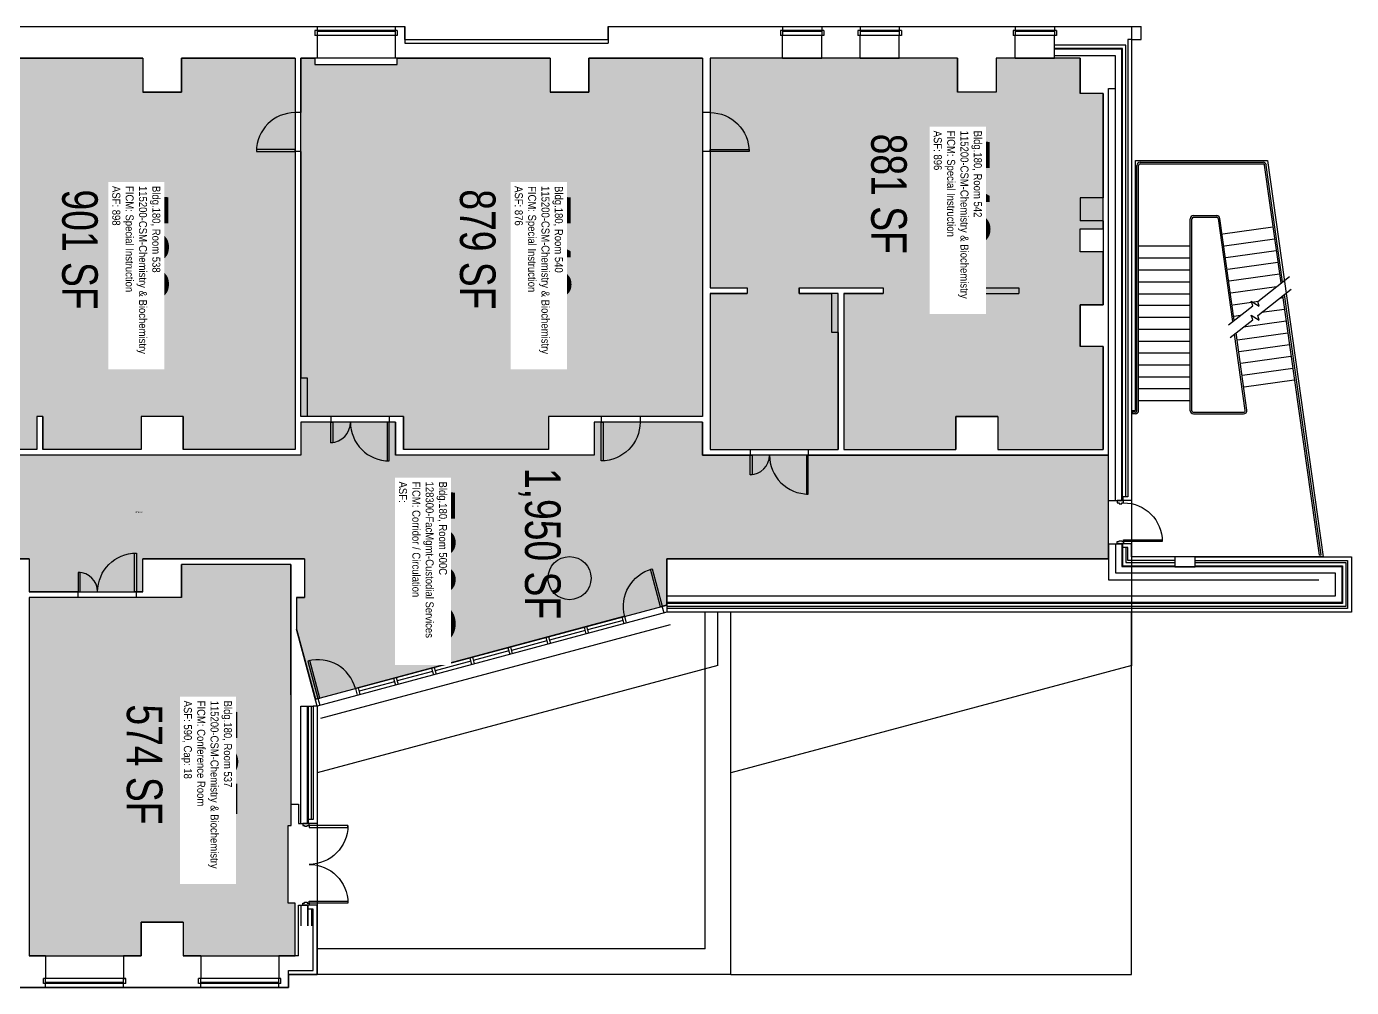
# Model space of a CAD drawing. Header units: inches. Extents: x 69212140 to 69217823, y 27675428 to 27678928.
# Drawn here: x 69216593 to 69217823, y 27677817 to 27678709 of the extents above; entities that cross this region are included whole.
import ezdxf
from ezdxf.enums import TextEntityAlignment as Align

# ---------------------------------------------------------------- set-up
doc = ezdxf.new("R2010")
doc.units = ezdxf.units.IN
doc.header["$LTSCALE"] = 0.25
doc.header["$MEASUREMENT"] = 0
doc.layers.get('0').update_dxf_attribs({"linetype": 'CONTINUOUS'})
for name, color, linetype in [('A-DOOR', 2, 'CONTINUOUS'), ('A-FLOR', 3, 'CONTINUOUS'), ('A-GLAZ', 1, 'CONTINUOUS'), ('A-IDEN-RNUM', 7, 'CONTINUOUS'), ('A-IDEN-SNUM', 4, 'CONTINUOUS'), ('A-IDEN-VNUM', 4, 'CONTINUOUS'), ('A-ROOF', 2, 'CONTINUOUS'), ('A-WALL', 5, 'CONTINUOUS'), ('AREA-ASSIGN', 7, 'CONTINUOUS'), ('AREA-GROSS', 1, 'CONTINUOUS'), ('AREA-OUTSIDE', 3, 'CONTINUOUS'), ('AREA-TEXT', 3, 'CONTINUOUS'), ('Rooms-Category-Color', 7, 'CONTINUOUS'), ('Rooms-College-Color', 7, 'CONTINUOUS'), ('Rooms-Department-Color', 7, 'CONTINUOUS'), ('Rooms-Division-Color', 7, 'CONTINUOUS'), ('Rooms-Information', 7, 'CONTINUOUS')]:
    doc.layers.add(name, color=color, linetype=linetype)
doc.styles.add('CP_AREA', font='arial.ttf', dxfattribs={"height": 15})
doc.styles.add('CP_ROOMSNUMBER', font='arial.ttf', dxfattribs={"height": 1})
doc.styles.add('CP_ROOMVNUMBER', font='arial.ttf', dxfattribs={"width": 0.85, "height": 0.075})

# ---------------------------------------------------------------- blocks, each defined once
blk = doc.blocks.new('Z08D36')
at = {"linetype": 'Continuous', "lineweight": -3}
blk.add_lwpolyline([(-18, 0), (-16.25, 0), (-16.25, 36), (-18, 36)], close=True, dxfattribs=at)
blk.add_arc((-18, 0), 36, 0, 90)
blk = doc.blocks.new('Z08DD72')
at = {"linetype": 'Continuous', "lineweight": -3}
for points in [[(-36, 0), (-34.25, 0), (-34.25, 36), (-36, 36)], [(36, 0), (34.25, 0), (34.25, 36), (36, 36)]]:
    blk.add_lwpolyline(points, close=True, dxfattribs=at)
for centre, start, end in [((-36, 0), 0, 90), ((36, 0), 90, 180)]:
    blk.add_arc(centre, 36, start, end)

msp = doc.modelspace()

# ---------------------------------------------------------------- hatches: boundary and pattern name
at = {"layer": 'Rooms-Category-Color', "true_color": 0xe3f498}
for points in [[(69216793.3, 27678679.6), (69216842.6, 27678679.6), (69216842.6, 27678316.3), (69216738.7, 27678316.3), (69216738.7, 27678347), (69216699.7, 27678347), (69216699.7, 27678316.3), (69216608.2, 27678316.3), (69216608.2, 27678347), (69216602.9, 27678347), (69216602.9, 27678316.3), (69216565.1, 27678316.3), (69216565.1, 27678347), (69216470.8, 27678347), (69216470.8, 27678679.6), (69216701.2, 27678679.6), (69216701.2, 27678648.1), (69216737.2, 27678648.1), (69216737.2, 27678679.6), (69216752.9, 27678679.6), (69216754.9, 27678679.6), (69216791.3, 27678679.6)], [(69216937.3, 27678679.6), (69217079.2, 27678679.6), (69217079.2, 27678648.1), (69217115.2, 27678648.1), (69217115.2, 27678679.6), (69217220.6, 27678679.6), (69217220.6, 27678347), (69217077.7, 27678347), (69217077.7, 27678316.3), (69216943.1, 27678316.3), (69216943.1, 27678347), (69216847.8, 27678347), (69216847.8, 27678679.6), (69216860.9, 27678679.6), (69216860.9, 27678673.6), (69216937.3, 27678673.6), (69216937.3, 27678679.6)], [(69217388.2, 27678461), (69217351.8, 27678461), (69217351.8, 27678316.3), (69217455.7, 27678316.3), (69217455.7, 27678347), (69217494.7, 27678347), (69217494.7, 27678316.3), (69217592.6, 27678316.3), (69217592.6, 27678411.8), (69217571.3, 27678411.8), (69217571.3, 27678450.7), (69217592.6, 27678450.7), (69217592.6, 27678499.8), (69217571.3, 27678499.8), (69217571.3, 27678521.1), (69217592.6, 27678521.1), (69217592.6, 27678646.6), (69217571.3, 27678646.6), (69217571.3, 27678679.6), (69217549.3, 27678679.6), (69217549.3, 27678679.6), (69217547.3, 27678679.6), (69217510.9, 27678679.6), (69217508.9, 27678679.6), (69217493.2, 27678679.6), (69217493.2, 27678648.1), (69217457.2, 27678648.1), (69217457.2, 27678679.6), (69217405.3, 27678679.6), (69217403.3, 27678679.6), (69217366.9, 27678679.6), (69217364.9, 27678679.6), (69217333.3, 27678679.6), (69217331.3, 27678679.6), (69217294.9, 27678679.6), (69217292.9, 27678679.6), (69217227.8, 27678679.6), (69217227.8, 27678466.3), (69217262.2, 27678466.3), (69217262.2, 27678461), (69217227.8, 27678461), (69217227.8, 27678316.3), (69217346.6, 27678316.3), (69217346.6, 27678461), (69217310.2, 27678461), (69217310.2, 27678466.3), (69217388.2, 27678466.3), (69217388.2, 27678461), (69217351.8, 27678461)]]:
    msp.add_hatch(color=61, dxfattribs=at).paths.add_polyline_path(points)
at = {"layer": 'Rooms-Category-Color', "true_color": 0xadadad}
msp.add_hatch(color=253, dxfattribs=at).paths.add_polyline_path([(69217597.6, 27678311), (69217220.6, 27678311), (69217220.6, 27678341.8), (69217120.2, 27678341.8), (69217120.2, 27678311), (69216935.8, 27678311), (69216935.8, 27678341.8), (69216847.8, 27678341.8), (69216847.8, 27678311), (69216558.6, 27678311), (69216558.6, 27678341.8), (69216470.8, 27678341.8), (69216470.8, 27678311), (69216210.6, 27678311), (69216210.6, 27678341.8), (69216091.8, 27678341.8), (69216091.8, 27678311), (69215945.2, 27678311), (69215945.2, 27678341.8), (69215857.2, 27678341.8), (69215857.2, 27678311), (69215565.2, 27678311), (69215565.2, 27678341.8), (69215461.8, 27678341.8), (69215461.8, 27678314.5), (69215455.3, 27678314.5), (69215455.3, 27678316.1), (69215406, 27678316.1), (69215406, 27678311.1), (69215315.2, 27678311), (69215315.2, 27678215), (69215351.2, 27678215), (69215351.2, 27678197), (69215400.8, 27678197), (69215400.8, 27678215), (69215406, 27678215), (69215406, 27678209.9), (69215455.3, 27678209.9), (69215455.3, 27678211.5), (69215462.4, 27678211.5), (69215462.4, 27678215), (69215605.2, 27678215), (69215605.2, 27678184.3), (69215803.8, 27678184.3), (69215803.8, 27678215), (69216361.2, 27678215), (69216361.2, 27678184.3), (69216464.6, 27678184.3), (69216464.6, 27678215), (69216595.8, 27678215), (69216595.8, 27678184.3), (69216701.2, 27678184.3), (69216701.2, 27678215), (69216851.3, 27678215), (69216851.3, 27678179), (69216843.9, 27678179), (69216843.9, 27678149.7), (69216861.3, 27678084.6), (69217187.4, 27678172), (69217187.4, 27678215), (69217597.6, 27678215)])
at = {"layer": 'Rooms-Category-Color', "true_color": 0xfa9ba3}
msp.add_hatch(color=241, dxfattribs=at).paths.add_polyline_path([(69216609.2, 27677846.4), (69216610.9, 27677846.4), (69216699.7, 27677846.4), (69216699.7, 27677877.9), (69216738.7, 27677877.9), (69216738.7, 27677846.4), (69216827.3, 27677846.4), (69216829.2, 27677846.4), (69216842.6, 27677846.4), (69216842.6, 27677895.4), (69216836.1, 27677895.4), (69216836.1, 27677967.4), (69216838.7, 27677967.4), (69216838.6, 27678209.8), (69216737.2, 27678209.8), (69216737.2, 27678179), (69216595.8, 27678179), (69216595.8, 27677846.4), (69216609.2, 27677846.4)])
at = {"layer": 'Rooms-College-Color', "true_color": 0xffe090}
for points in [[(69216793.3, 27678679.6), (69216842.6, 27678679.6), (69216842.6, 27678316.3), (69216738.7, 27678316.3), (69216738.7, 27678347), (69216699.7, 27678347), (69216699.7, 27678316.3), (69216608.2, 27678316.3), (69216608.2, 27678347), (69216602.9, 27678347), (69216602.9, 27678316.3), (69216565.1, 27678316.3), (69216565.1, 27678347), (69216470.8, 27678347), (69216470.8, 27678679.6), (69216701.2, 27678679.6), (69216701.2, 27678648.1), (69216737.2, 27678648.1), (69216737.2, 27678679.6), (69216752.9, 27678679.6), (69216754.9, 27678679.6), (69216791.3, 27678679.6)], [(69216937.3, 27678679.6), (69217079.2, 27678679.6), (69217079.2, 27678648.1), (69217115.2, 27678648.1), (69217115.2, 27678679.6), (69217220.6, 27678679.6), (69217220.6, 27678347), (69217077.7, 27678347), (69217077.7, 27678316.3), (69216943.1, 27678316.3), (69216943.1, 27678347), (69216847.8, 27678347), (69216847.8, 27678679.6), (69216860.9, 27678679.6), (69216860.9, 27678673.6), (69216937.3, 27678673.6), (69216937.3, 27678679.6)], [(69217388.2, 27678461), (69217351.8, 27678461), (69217351.8, 27678316.3), (69217455.7, 27678316.3), (69217455.7, 27678347), (69217494.7, 27678347), (69217494.7, 27678316.3), (69217592.6, 27678316.3), (69217592.6, 27678411.8), (69217571.3, 27678411.8), (69217571.3, 27678450.7), (69217592.6, 27678450.7), (69217592.6, 27678499.8), (69217571.3, 27678499.8), (69217571.3, 27678521.1), (69217592.6, 27678521.1), (69217592.6, 27678646.6), (69217571.3, 27678646.6), (69217571.3, 27678679.6), (69217549.3, 27678679.6), (69217549.3, 27678679.6), (69217547.3, 27678679.6), (69217510.9, 27678679.6), (69217508.9, 27678679.6), (69217493.2, 27678679.6), (69217493.2, 27678648.1), (69217457.2, 27678648.1), (69217457.2, 27678679.6), (69217405.3, 27678679.6), (69217403.3, 27678679.6), (69217366.9, 27678679.6), (69217364.9, 27678679.6), (69217333.3, 27678679.6), (69217331.3, 27678679.6), (69217294.9, 27678679.6), (69217292.9, 27678679.6), (69217227.8, 27678679.6), (69217227.8, 27678466.3), (69217262.2, 27678466.3), (69217262.2, 27678461), (69217227.8, 27678461), (69217227.8, 27678316.3), (69217346.6, 27678316.3), (69217346.6, 27678461), (69217310.2, 27678461), (69217310.2, 27678466.3), (69217388.2, 27678466.3), (69217388.2, 27678461), (69217351.8, 27678461)], [(69216609.2, 27677846.4), (69216610.9, 27677846.4), (69216699.7, 27677846.4), (69216699.7, 27677877.9), (69216738.7, 27677877.9), (69216738.7, 27677846.4), (69216827.3, 27677846.4), (69216829.2, 27677846.4), (69216842.6, 27677846.4), (69216842.6, 27677895.4), (69216836.1, 27677895.4), (69216836.1, 27677967.4), (69216838.7, 27677967.4), (69216838.6, 27678209.8), (69216737.2, 27678209.8), (69216737.2, 27678179), (69216595.8, 27678179), (69216595.8, 27677846.4), (69216609.2, 27677846.4)]]:
    msp.add_hatch(color=41, dxfattribs=at).paths.add_polyline_path(points)
at = {"layer": 'Rooms-College-Color', "true_color": 0xadadad}
msp.add_hatch(color=253, dxfattribs=at).paths.add_polyline_path([(69217597.6, 27678311), (69217220.6, 27678311), (69217220.6, 27678341.8), (69217120.2, 27678341.8), (69217120.2, 27678311), (69216935.8, 27678311), (69216935.8, 27678341.8), (69216847.8, 27678341.8), (69216847.8, 27678311), (69216558.6, 27678311), (69216558.6, 27678341.8), (69216470.8, 27678341.8), (69216470.8, 27678311), (69216210.6, 27678311), (69216210.6, 27678341.8), (69216091.8, 27678341.8), (69216091.8, 27678311), (69215945.2, 27678311), (69215945.2, 27678341.8), (69215857.2, 27678341.8), (69215857.2, 27678311), (69215565.2, 27678311), (69215565.2, 27678341.8), (69215461.8, 27678341.8), (69215461.8, 27678314.5), (69215455.3, 27678314.5), (69215455.3, 27678316.1), (69215406, 27678316.1), (69215406, 27678311.1), (69215315.2, 27678311), (69215315.2, 27678215), (69215351.2, 27678215), (69215351.2, 27678197), (69215400.8, 27678197), (69215400.8, 27678215), (69215406, 27678215), (69215406, 27678209.9), (69215455.3, 27678209.9), (69215455.3, 27678211.5), (69215462.4, 27678211.5), (69215462.4, 27678215), (69215605.2, 27678215), (69215605.2, 27678184.3), (69215803.8, 27678184.3), (69215803.8, 27678215), (69216361.2, 27678215), (69216361.2, 27678184.3), (69216464.6, 27678184.3), (69216464.6, 27678215), (69216595.8, 27678215), (69216595.8, 27678184.3), (69216701.2, 27678184.3), (69216701.2, 27678215), (69216851.3, 27678215), (69216851.3, 27678179), (69216843.9, 27678179), (69216843.9, 27678149.7), (69216861.3, 27678084.6), (69217187.4, 27678172), (69217187.4, 27678215), (69217597.6, 27678215)])
at = {"layer": 'Rooms-Department-Color', "true_color": 0xffe090}
for points in [[(69216793.3, 27678679.6), (69216842.6, 27678679.6), (69216842.6, 27678316.3), (69216738.7, 27678316.3), (69216738.7, 27678347), (69216699.7, 27678347), (69216699.7, 27678316.3), (69216608.2, 27678316.3), (69216608.2, 27678347), (69216602.9, 27678347), (69216602.9, 27678316.3), (69216565.1, 27678316.3), (69216565.1, 27678347), (69216470.8, 27678347), (69216470.8, 27678679.6), (69216701.2, 27678679.6), (69216701.2, 27678648.1), (69216737.2, 27678648.1), (69216737.2, 27678679.6), (69216752.9, 27678679.6), (69216754.9, 27678679.6), (69216791.3, 27678679.6)], [(69216937.3, 27678679.6), (69217079.2, 27678679.6), (69217079.2, 27678648.1), (69217115.2, 27678648.1), (69217115.2, 27678679.6), (69217220.6, 27678679.6), (69217220.6, 27678347), (69217077.7, 27678347), (69217077.7, 27678316.3), (69216943.1, 27678316.3), (69216943.1, 27678347), (69216847.8, 27678347), (69216847.8, 27678679.6), (69216860.9, 27678679.6), (69216860.9, 27678673.6), (69216937.3, 27678673.6), (69216937.3, 27678679.6)], [(69217388.2, 27678461), (69217351.8, 27678461), (69217351.8, 27678316.3), (69217455.7, 27678316.3), (69217455.7, 27678347), (69217494.7, 27678347), (69217494.7, 27678316.3), (69217592.6, 27678316.3), (69217592.6, 27678411.8), (69217571.3, 27678411.8), (69217571.3, 27678450.7), (69217592.6, 27678450.7), (69217592.6, 27678499.8), (69217571.3, 27678499.8), (69217571.3, 27678521.1), (69217592.6, 27678521.1), (69217592.6, 27678646.6), (69217571.3, 27678646.6), (69217571.3, 27678679.6), (69217549.3, 27678679.6), (69217549.3, 27678679.6), (69217547.3, 27678679.6), (69217510.9, 27678679.6), (69217508.9, 27678679.6), (69217493.2, 27678679.6), (69217493.2, 27678648.1), (69217457.2, 27678648.1), (69217457.2, 27678679.6), (69217405.3, 27678679.6), (69217403.3, 27678679.6), (69217366.9, 27678679.6), (69217364.9, 27678679.6), (69217333.3, 27678679.6), (69217331.3, 27678679.6), (69217294.9, 27678679.6), (69217292.9, 27678679.6), (69217227.8, 27678679.6), (69217227.8, 27678466.3), (69217262.2, 27678466.3), (69217262.2, 27678461), (69217227.8, 27678461), (69217227.8, 27678316.3), (69217346.6, 27678316.3), (69217346.6, 27678461), (69217310.2, 27678461), (69217310.2, 27678466.3), (69217388.2, 27678466.3), (69217388.2, 27678461), (69217351.8, 27678461)], [(69216609.2, 27677846.4), (69216610.9, 27677846.4), (69216699.7, 27677846.4), (69216699.7, 27677877.9), (69216738.7, 27677877.9), (69216738.7, 27677846.4), (69216827.3, 27677846.4), (69216829.2, 27677846.4), (69216842.6, 27677846.4), (69216842.6, 27677895.4), (69216836.1, 27677895.4), (69216836.1, 27677967.4), (69216838.7, 27677967.4), (69216838.6, 27678209.8), (69216737.2, 27678209.8), (69216737.2, 27678179), (69216595.8, 27678179), (69216595.8, 27677846.4), (69216609.2, 27677846.4)]]:
    msp.add_hatch(color=41, dxfattribs=at).paths.add_polyline_path(points)
at = {"layer": 'Rooms-Department-Color', "true_color": 0xacacac}
msp.add_hatch(color=253, dxfattribs=at).paths.add_polyline_path([(69217597.6, 27678311), (69217220.6, 27678311), (69217220.6, 27678341.8), (69217120.2, 27678341.8), (69217120.2, 27678311), (69216935.8, 27678311), (69216935.8, 27678341.8), (69216847.8, 27678341.8), (69216847.8, 27678311), (69216558.6, 27678311), (69216558.6, 27678341.8), (69216470.8, 27678341.8), (69216470.8, 27678311), (69216210.6, 27678311), (69216210.6, 27678341.8), (69216091.8, 27678341.8), (69216091.8, 27678311), (69215945.2, 27678311), (69215945.2, 27678341.8), (69215857.2, 27678341.8), (69215857.2, 27678311), (69215565.2, 27678311), (69215565.2, 27678341.8), (69215461.8, 27678341.8), (69215461.8, 27678314.5), (69215455.3, 27678314.5), (69215455.3, 27678316.1), (69215406, 27678316.1), (69215406, 27678311.1), (69215315.2, 27678311), (69215315.2, 27678215), (69215351.2, 27678215), (69215351.2, 27678197), (69215400.8, 27678197), (69215400.8, 27678215), (69215406, 27678215), (69215406, 27678209.9), (69215455.3, 27678209.9), (69215455.3, 27678211.5), (69215462.4, 27678211.5), (69215462.4, 27678215), (69215605.2, 27678215), (69215605.2, 27678184.3), (69215803.8, 27678184.3), (69215803.8, 27678215), (69216361.2, 27678215), (69216361.2, 27678184.3), (69216464.6, 27678184.3), (69216464.6, 27678215), (69216595.8, 27678215), (69216595.8, 27678184.3), (69216701.2, 27678184.3), (69216701.2, 27678215), (69216851.3, 27678215), (69216851.3, 27678179), (69216843.9, 27678179), (69216843.9, 27678149.7), (69216861.3, 27678084.6), (69217187.4, 27678172), (69217187.4, 27678215), (69217597.6, 27678215)])
at = {"layer": 'Rooms-Division-Color', "true_color": 0xffe090}
for points in [[(69216793.3, 27678679.6), (69216842.6, 27678679.6), (69216842.6, 27678316.3), (69216738.7, 27678316.3), (69216738.7, 27678347), (69216699.7, 27678347), (69216699.7, 27678316.3), (69216608.2, 27678316.3), (69216608.2, 27678347), (69216602.9, 27678347), (69216602.9, 27678316.3), (69216565.1, 27678316.3), (69216565.1, 27678347), (69216470.8, 27678347), (69216470.8, 27678679.6), (69216701.2, 27678679.6), (69216701.2, 27678648.1), (69216737.2, 27678648.1), (69216737.2, 27678679.6), (69216752.9, 27678679.6), (69216754.9, 27678679.6), (69216791.3, 27678679.6)], [(69216937.3, 27678679.6), (69217079.2, 27678679.6), (69217079.2, 27678648.1), (69217115.2, 27678648.1), (69217115.2, 27678679.6), (69217220.6, 27678679.6), (69217220.6, 27678347), (69217077.7, 27678347), (69217077.7, 27678316.3), (69216943.1, 27678316.3), (69216943.1, 27678347), (69216847.8, 27678347), (69216847.8, 27678679.6), (69216860.9, 27678679.6), (69216860.9, 27678673.6), (69216937.3, 27678673.6), (69216937.3, 27678679.6)], [(69217388.2, 27678461), (69217351.8, 27678461), (69217351.8, 27678316.3), (69217455.7, 27678316.3), (69217455.7, 27678347), (69217494.7, 27678347), (69217494.7, 27678316.3), (69217592.6, 27678316.3), (69217592.6, 27678411.8), (69217571.3, 27678411.8), (69217571.3, 27678450.7), (69217592.6, 27678450.7), (69217592.6, 27678499.8), (69217571.3, 27678499.8), (69217571.3, 27678521.1), (69217592.6, 27678521.1), (69217592.6, 27678646.6), (69217571.3, 27678646.6), (69217571.3, 27678679.6), (69217549.3, 27678679.6), (69217549.3, 27678679.6), (69217547.3, 27678679.6), (69217510.9, 27678679.6), (69217508.9, 27678679.6), (69217493.2, 27678679.6), (69217493.2, 27678648.1), (69217457.2, 27678648.1), (69217457.2, 27678679.6), (69217405.3, 27678679.6), (69217403.3, 27678679.6), (69217366.9, 27678679.6), (69217364.9, 27678679.6), (69217333.3, 27678679.6), (69217331.3, 27678679.6), (69217294.9, 27678679.6), (69217292.9, 27678679.6), (69217227.8, 27678679.6), (69217227.8, 27678466.3), (69217262.2, 27678466.3), (69217262.2, 27678461), (69217227.8, 27678461), (69217227.8, 27678316.3), (69217346.6, 27678316.3), (69217346.6, 27678461), (69217310.2, 27678461), (69217310.2, 27678466.3), (69217388.2, 27678466.3), (69217388.2, 27678461), (69217351.8, 27678461)], [(69216609.2, 27677846.4), (69216610.9, 27677846.4), (69216699.7, 27677846.4), (69216699.7, 27677877.9), (69216738.7, 27677877.9), (69216738.7, 27677846.4), (69216827.3, 27677846.4), (69216829.2, 27677846.4), (69216842.6, 27677846.4), (69216842.6, 27677895.4), (69216836.1, 27677895.4), (69216836.1, 27677967.4), (69216838.7, 27677967.4), (69216838.6, 27678209.8), (69216737.2, 27678209.8), (69216737.2, 27678179), (69216595.8, 27678179), (69216595.8, 27677846.4), (69216609.2, 27677846.4)]]:
    msp.add_hatch(color=41, dxfattribs=at).paths.add_polyline_path(points)
at = {"layer": 'Rooms-Division-Color', "true_color": 0xadadad}
msp.add_hatch(color=253, dxfattribs=at).paths.add_polyline_path([(69217597.6, 27678311), (69217220.6, 27678311), (69217220.6, 27678341.8), (69217120.2, 27678341.8), (69217120.2, 27678311), (69216935.8, 27678311), (69216935.8, 27678341.8), (69216847.8, 27678341.8), (69216847.8, 27678311), (69216558.6, 27678311), (69216558.6, 27678341.8), (69216470.8, 27678341.8), (69216470.8, 27678311), (69216210.6, 27678311), (69216210.6, 27678341.8), (69216091.8, 27678341.8), (69216091.8, 27678311), (69215945.2, 27678311), (69215945.2, 27678341.8), (69215857.2, 27678341.8), (69215857.2, 27678311), (69215565.2, 27678311), (69215565.2, 27678341.8), (69215461.8, 27678341.8), (69215461.8, 27678314.5), (69215455.3, 27678314.5), (69215455.3, 27678316.1), (69215406, 27678316.1), (69215406, 27678311.1), (69215315.2, 27678311), (69215315.2, 27678215), (69215351.2, 27678215), (69215351.2, 27678197), (69215400.8, 27678197), (69215400.8, 27678215), (69215406, 27678215), (69215406, 27678209.9), (69215455.3, 27678209.9), (69215455.3, 27678211.5), (69215462.4, 27678211.5), (69215462.4, 27678215), (69215605.2, 27678215), (69215605.2, 27678184.3), (69215803.8, 27678184.3), (69215803.8, 27678215), (69216361.2, 27678215), (69216361.2, 27678184.3), (69216464.6, 27678184.3), (69216464.6, 27678215), (69216595.8, 27678215), (69216595.8, 27678184.3), (69216701.2, 27678184.3), (69216701.2, 27678215), (69216851.3, 27678215), (69216851.3, 27678179), (69216843.9, 27678179), (69216843.9, 27678149.7), (69216861.3, 27678084.6), (69217187.4, 27678172), (69217187.4, 27678215), (69217597.6, 27678215)])

# ---------------------------------------------------------------- linework, layer by layer
at = {"layer": 'A-DOOR'}
for points in [[(69216875.8, 27678341.8), (69216877.6, 27678341.8), (69216877.6, 27678322.5), (69216875.8, 27678322.5)], [(69217264.8, 27678311), (69217266.6, 27678311), (69217266.6, 27678293), (69217264.8, 27678293)], [(69217605.5, 27678268.9), (69217605.5, 27678266.9), (69217607.2, 27678266.9), (69217607.2, 27678266.1), (69217609.7, 27678266.1), (69217609.7, 27678266.9), (69217611.4, 27678266.9), (69217611.4, 27678268.9)], [(69217605.5, 27678228.9), (69217605.5, 27678230.9), (69217607.2, 27678230.9), (69217607.2, 27678231.6), (69217609.7, 27678231.6), (69217609.7, 27678230.9), (69217611.4, 27678230.9), (69217611.4, 27678228.9)], [(69216641.2, 27678184.3), (69216642.9, 27678184.3), (69216642.9, 27678202.3), (69216641.2, 27678202.3)], [(69216849.6, 27677969.4), (69216849.6, 27677967.4), (69216851.3, 27677967.4), (69216851.3, 27677966.7), (69216853.7, 27677966.7), (69216853.7, 27677967.4), (69216855.5, 27677967.4), (69216855.5, 27677969.4)], [(69216849.6, 27677893.4), (69216849.6, 27677895.4), (69216851.3, 27677895.4), (69216851.3, 27677896.2), (69216853.7, 27677896.2), (69216853.7, 27677895.4), (69216855.5, 27677895.4), (69216855.5, 27677893.4)]]:
    msp.add_lwpolyline(points, close=True, dxfattribs=at)
for centre, radius, start, end in [((69216874.7, 27678341.6), 19.1, 273.3104, 0.5335), ((69217264.8, 27678311), 18, 270, 0), ((69216641.2, 27678184.3), 18, 0, 90)]:
    msp.add_arc(centre, radius, start, end, dxfattribs=at)
at = {"layer": 'A-FLOR'}
for p, q in [((69217623.9, 27678352.4), (69217623.9, 27678579.9)), ((69217623.9, 27678352.4), (69217623.9, 27678579.9)), ((69217625.4, 27678352.4), (69217625.4, 27678579.9)), ((69217625.4, 27678352.4), (69217625.4, 27678579.9)), ((69217626.9, 27678582.9), (69217741, 27678582.9)), ((69217626.9, 27678581.4), (69217741, 27678581.4)), ((69217757.8, 27678470.9), (69217742.4, 27678580.1)), ((69217759.1, 27678472), (69217743.9, 27678580.3)), ((69217673.4, 27678352.4), (69217673.4, 27678530.4)), ((69217674.9, 27678352.4), (69217674.9, 27678530.4)), ((69217676.4, 27678533.4), (69217697.9, 27678533.4, 0)), ((69217676.4, 27678531.9), (69217697.9, 27678531.9, 0)), ((69217712.8, 27678435.1), (69217699.4, 27678530.6)), ((69217714.2, 27678436.2), (69217700.9, 27678530.8)), ((69217750, 27678522.6), (69217703.5, 27678516.1)), ((69217672.9, 27678504.9), (69217625.9, 27678504.9)), ((69217751.5, 27678511.7), (69217705, 27678505.2)), ((69217672.9, 27678493.9), (69217625.9, 27678493.9)), ((69217753.1, 27678500.8), (69217706.5, 27678494.3)), ((69217672.9, 27678482.9), (69217625.9, 27678482.9)), ((69217754.6, 27678489.9), (69217708.1, 27678483.4)), ((69217625.9, 27678471.9), (69217672.9, 27678471.9)), ((69217756.1, 27678479), (69217709.6, 27678472.5)), ((69217625.9, 27678460.9), (69217672.9, 27678460.9)), ((69217711.1, 27678461.6), (69217753.5, 27678467.6)), ((69217756.4, 27678456.9), (69217759.2, 27678457.3)), ((69217793.3, 27678218.4), (69217759.4, 27678459.3)), ((69217794.7, 27678218.6), (69217760.8, 27678460.3)), ((69217672.9, 27678449.9), (69217625.9, 27678449.9)), ((69217712.7, 27678450.7), (69217736.6, 27678454.1)), ((69217760.7, 27678446.4), (69217739.5, 27678443.4)), ((69217672.9, 27678438.9), (69217625.9, 27678438.9)), ((69217719.7, 27678440.6), (69217714.2, 27678439.8)), ((69217762.3, 27678435.5), (69217722.6, 27678429.9)), ((69217625.9, 27678428), (69217672.9, 27678428)), ((69217724.4, 27678352.6), (69217714.5, 27678423.4)), ((69217725.9, 27678352.8), (69217715.8, 27678424.5)), ((69217717.2, 27678418.1), (69217763.8, 27678424.7)), ((69217625.9, 27678417), (69217672.9, 27678417)), ((69217718.8, 27678407.3), (69217765.3, 27678413.8)), ((69217625.9, 27678406), (69217672.9, 27678406)), ((69217625.9, 27678394.9), (69217672.9, 27678394.9)), ((69217720.3, 27678396.4), (69217766.8, 27678402.9)), ((69217625.9, 27678383.9), (69217672.9, 27678383.9)), ((69217721.8, 27678385.4), (69217768.4, 27678391.9)), ((69217625.9, 27678372.9), (69217672.9, 27678372.9)), ((69217723.4, 27678374.5), (69217769.9, 27678381)), ((69217625.9, 27678361.9), (69217672.9, 27678361.9)), ((69217622.4, 27678350.9), (69217619.4, 27678350.9)), ((69217619.4, 27678350.9), (69217619.4, 27678349.4)), ((69217622.4, 27678349.4), (69217619.4, 27678349.4)), ((69217676.4, 27678350.9), (69217722.9, 27678350.9)), ((69217676.4, 27678349.4), (69217722.9, 27678349.4)), ((69217793.3, 27678218.4), (69217794.7, 27678218.6)), ((69217235, 27678115.9), (69217235, 27678165.3)), ((69217235, 27678115.9), (69216863, 27678016.2))]:
    msp.add_line(p, q, dxfattribs=at)
for points in [[(69217708.9, 27678432), (69217731.3, 27678449.8), (69217729.9, 27678454), (69217737.4, 27678449.4), (69217736, 27678453.6), (69217765.4, 27678477)], [(69217710.5, 27678420.3), (69217731.3, 27678436.8), (69217729.9, 27678441), (69217737.4, 27678436.4), (69217736, 27678440.6), (69217767, 27678465.3)]]:
    msp.add_lwpolyline(points, dxfattribs=at)
for centre, radius, start, end in [((69217626.9, 27678579.9), 3, 90, 180.0002), ((69217626.9, 27678579.9), 1.5, 90, 180.0002), ((69217741, 27678579.9), 3, 8, 90), ((69217741, 27678579.9), 1.5, 8, 90), ((69217676.4, 27678530.4), 3, 90, 179.9998), ((69217676.4, 27678530.4), 1.5, 90, 179.9998), ((69217697.9, 27678530.4, 0), 3, 8, 90), ((69217697.9, 27678530.4, 0), 1.5, 8, 90), ((69217622.4, 27678352.4), 1.5, 270, 0.0002), ((69217622.4, 27678352.4), 3, 270, 0.0002), ((69217676.4, 27678352.4), 3, 179.9997, 270), ((69217676.4, 27678352.4), 1.5, 179.9997, 270), ((69217722.9, 27678352.4, 0), 3, 270, 8), ((69217722.9, 27678352.4, 0), 1.5, 270, 8)]:
    msp.add_arc(centre, radius, start, end, dxfattribs=at)
at = {"layer": 'A-GLAZ'}
for p, q in [((69216862.9, 27678708.9), (69216935.3, 27678708.9)), ((69216935.3, 27678705.3), (69216862.9, 27678705.3)), ((69216862.9, 27678705.3), (69216862.9, 27678700.5)), ((69216935.3, 27678704.3), (69216862.9, 27678704.3)), ((69216935.3, 27678705.3), (69216935.3, 27678700.5)), ((69217294.9, 27678708.9), (69217331.3, 27678708.9)), ((69217331.3, 27678705.3), (69217294.9, 27678705.3)), ((69217294.9, 27678705.3), (69217294.9, 27678700.5)), ((69217331.3, 27678704.3), (69217294.9, 27678704.3)), ((69217331.3, 27678705.3), (69217331.3, 27678700.5)), ((69217366.9, 27678708.9), (69217403.3, 27678708.9)), ((69217403.3, 27678705.3), (69217366.9, 27678705.3)), ((69217366.9, 27678705.3), (69217366.9, 27678700.5)), ((69217403.3, 27678704.3), (69217366.9, 27678704.3)), ((69217403.3, 27678705.3), (69217403.3, 27678700.5)), ((69217510.9, 27678708.9), (69217547.3, 27678708.9)), ((69217547.3, 27678705.3), (69217510.9, 27678705.3)), ((69217510.9, 27678705.3), (69217510.9, 27678700.5)), ((69217547.3, 27678704.3), (69217510.9, 27678704.3)), ((69217547.3, 27678705.3), (69217547.3, 27678700.5)), ((69216937.3, 27678700.5), (69216860.9, 27678700.5)), ((69217333.3, 27678700.5), (69217292.9, 27678700.5)), ((69217405.3, 27678700.5), (69217364.9, 27678700.5)), ((69217549.3, 27678700.5), (69217508.9, 27678700.5)), ((69216935.3, 27678679.6), (69216862.9, 27678679.6)), ((69217294.9, 27678679.6), (69217331.3, 27678679.6)), ((69217366.9, 27678679.6), (69217403.3, 27678679.6)), ((69217510.9, 27678679.6), (69217547.3, 27678679.6)), ((69217187.4, 27678165.3), (69216863, 27678078.3)), ((69217148.5, 27678161.6), (69216898.5, 27678094.6)), ((69217147.8, 27678154.6), (69217146.1, 27678160.9)), ((69217150.2, 27678155.3), (69217148.5, 27678161.6)), ((69217187.4, 27678172), (69217183.3, 27678170.9)), ((69217185, 27678164.6), (69217183.3, 27678170.9)), ((69217190.5, 27678153.7), (69216866.1, 27678066.8)), ((69217111.6, 27678148.3), (69217078.6, 27678139.5)), ((69217110.7, 27678151.4), (69217112.4, 27678145.2)), ((69217113.1, 27678152.1), (69217114.8, 27678145.8)), ((69217146.9, 27678157.8), (69217114, 27678149)), ((69217076.2, 27678138.8), (69217043.2, 27678130)), ((69217075.3, 27678142), (69217077, 27678135.7)), ((69217077.8, 27678142.6), (69217079.4, 27678136.3)), ((69217007, 27678123.7), (69217008.7, 27678117.4)), ((69217040.8, 27678129.4), (69217007.9, 27678120.5)), ((69217040, 27678132.5), (69217041.7, 27678126.2)), ((69217042.4, 27678133.1), (69217044.1, 27678126.9)), ((69216969.2, 27678113.5), (69216970.9, 27678107.3)), ((69216971.7, 27678114.2), (69216973.3, 27678107.9)), ((69217005.5, 27678119.9), (69216972.5, 27678111)), ((69217004.6, 27678123), (69217006.3, 27678116.7)), ((69216934.7, 27678100.9), (69216901.8, 27678092.1)), ((69216933.9, 27678104.1), (69216935.6, 27678097.8)), ((69216936.3, 27678104.7), (69216938, 27678098.4)), ((69216970.1, 27678110.4), (69216937.1, 27678101.6)), ((69216898.5, 27678094.6), (69216900.2, 27678088.3)), ((69216900.9, 27678095.2), (69216902.6, 27678089)), ((69216863.7, 27678085.3), (69216861.3, 27678084.6)), ((69216863.7, 27678085.3), (69216865.4, 27678079)), ((69216863, 27677967.4), (69216863, 27677895.4)), ((69216610.9, 27677846.4), (69216683.3, 27677846.4)), ((69216754.9, 27677846.4), (69216827.3, 27677846.4)), ((69216683.3, 27677825.5), (69216608.9, 27677825.5)), ((69216610.9, 27677820.8), (69216610.9, 27677825.5)), ((69216683.3, 27677821.8), (69216610.9, 27677821.8)), ((69216683.3, 27677820.8), (69216610.9, 27677820.8)), ((69216610.9, 27677817.1), (69216683.3, 27677817.1)), ((69216683.3, 27677825.5), (69216685.3, 27677825.5)), ((69216683.3, 27677820.8), (69216683.3, 27677825.5)), ((69216829.3, 27677825.5), (69216752.9, 27677825.5)), ((69216754.9, 27677820.8), (69216754.9, 27677825.5)), ((69216827.3, 27677821.8), (69216754.9, 27677821.8)), ((69216827.3, 27677820.8), (69216754.9, 27677820.8)), ((69216754.9, 27677817.1), (69216827.3, 27677817.1)), ((69216827.3, 27677820.8), (69216827.3, 27677825.5))]:
    msp.add_line(p, q, dxfattribs=at)
for points in [[(69217613.6, 27678272.5), (69217613.6, 27678691.5), (69217547.3, 27678691.5)], [(69217610.6, 27678268.9), (69217610.6, 27678688.5), (69217547.3, 27678688.5)], [(69217609.8, 27678268.9), (69217609.8, 27678687.8), (69217547.3, 27678687.8)], [(69217603.8, 27678268.9), (69217603.8, 27678681.8), (69217547.3, 27678681.8)], [(69217597.6, 27678311), (69217597.6, 27678651.3), (69217603.8, 27678651.3)], [(69217346.6, 27678425), (69217346.6, 27678461), (69217340.6, 27678461)], [(69216853.8, 27678347), (69216847.8, 27678347), (69216847.8, 27678383)], [(69217603.8, 27678228.3), (69217603.8, 27678201.8), (69217807.9, 27678201.8), (69217807.9, 27678180.4), (69217187.4, 27678180.4)], [(69217609.8, 27678228.3), (69217609.8, 27678207.8), (69217813.9, 27678207.8), (69217813.9, 27678174.4), (69217187.4, 27678174.4)], [(69217597.6, 27678228.3), (69217597.6, 27678195.5), (69217792.7, 27678195.5)], [(69217677.9, 27678211.5), (69217817.6, 27678211.5), (69217817.6, 27678170.6), (69217187.4, 27678170.6)], [(69217677.9, 27678208.5), (69217814.6, 27678208.5), (69217814.6, 27678173.6), (69217187.4, 27678173.6)], [(69216847.9, 27677969.4), (69216847.9, 27678078.3), (69216859.4, 27678078.3)], [(69216853.9, 27677969.4), (69216853.9, 27678078.3)], [(69216854.6, 27678078.3), (69216854.6, 27677969.4)], [(69216857.6, 27677973.1), (69216857.6, 27678078.3)], [(69216847.9, 27677893.4), (69216847.9, 27677874.3)], [(69216853.9, 27677893.4), (69216853.9, 27677874.3)], [(69216854.6, 27677874.3), (69216854.6, 27677893.4)], [(69216857.6, 27677889.8), (69216857.6, 27677874.3)]]:
    msp.add_lwpolyline(points, dxfattribs=at)
at = {"layer": 'A-ROOF'}
for p, q in [((69217223, 27677853.1), (69217223, 27678165.3)), ((69217247, 27677829.1), (69217247, 27678165.3)), ((69217619, 27678115.9), (69217619, 27678165.3)), ((69217619, 27678115.9), (69217247, 27678016.2)), ((69217223, 27677853.1), (69216863, 27677853.1)), ((69217247, 27677829.1), (69216863, 27677829.1))]:
    msp.add_line(p, q, dxfattribs=at)
msp.add_lwpolyline([(69217247, 27677829.1), (69217618.9, 27677829.1), (69217618.9, 27678165.3)], dxfattribs=at)
at = {"layer": 'A-WALL'}
for p, q in [((69216431.3, 27678708.9), (69216791.3, 27678708.9)), ((69216791.3, 27678708.9), (69216862.9, 27678708.9)), ((69216862.9, 27678705.3), (69216860.9, 27678705.3)), ((69216860.9, 27678705.3), (69216860.9, 27678700.5)), ((69216862.9, 27678708.9), (69216862.9, 27678700.5)), ((69216935.3, 27678708.9), (69216935.3, 27678705.3)), ((69216935.3, 27678708.9), (69216944.3, 27678708.9)), ((69216937.3, 27678705.3), (69216935.3, 27678705.3)), ((69216937.3, 27678705.3), (69216937.3, 27678700.5)), ((69216944.3, 27678696.9), (69216944.3, 27678708.9)), ((69217133.1, 27678708.9), (69217133.1, 27678696.9)), ((69217133.1, 27678708.9), (69217294.9, 27678708.9)), ((69217294.9, 27678705.3), (69217292.9, 27678705.3)), ((69217292.9, 27678705.3), (69217292.9, 27678700.5)), ((69217294.9, 27678708.9), (69217294.9, 27678705.3)), ((69217331.3, 27678708.9), (69217331.3, 27678705.3)), ((69217331.3, 27678708.9), (69217366.9, 27678708.9)), ((69217333.3, 27678705.3), (69217331.3, 27678705.3)), ((69217333.3, 27678705.3), (69217333.3, 27678700.5)), ((69217366.9, 27678705.3), (69217364.9, 27678705.3)), ((69217364.9, 27678705.3), (69217364.9, 27678700.5)), ((69217366.9, 27678708.9), (69217366.9, 27678705.3)), ((69217403.3, 27678708.9), (69217403.3, 27678705.3)), ((69217403.3, 27678708.9), (69217510.9, 27678708.9)), ((69217405.3, 27678705.3), (69217403.3, 27678705.3)), ((69217405.3, 27678705.3), (69217405.3, 27678700.5)), ((69217510.9, 27678705.3), (69217508.9, 27678705.3)), ((69217508.9, 27678705.3), (69217508.9, 27678700.5)), ((69217510.9, 27678708.9), (69217510.9, 27678705.3)), ((69217547.3, 27678708.9), (69217547.3, 27678705.3)), ((69217547.3, 27678708.9), (69217627.9, 27678708.9)), ((69217549.3, 27678705.3), (69217547.3, 27678705.3)), ((69217549.3, 27678705.3), (69217549.3, 27678700.5)), ((69217627.9, 27678696.9), (69217627.9, 27678708.9)), ((69216862.9, 27678700.5), (69216860.9, 27678700.5)), ((69216862.9, 27678700.5), (69216862.9, 27678679.6)), ((69216935.3, 27678700.5), (69216935.3, 27678679.6)), ((69216937.3, 27678700.5), (69216935.3, 27678700.5)), ((69216944.3, 27678696.9), (69217133.1, 27678696.9)), ((69216944.3, 27678696.9), (69216944.3, 27678693.3)), ((69216944.3, 27678693.3), (69217133.1, 27678693.3)), ((69217133.1, 27678696.9), (69217133.1, 27678693.3)), ((69217294.9, 27678700.5), (69217292.9, 27678700.5)), ((69217294.9, 27678679.6), (69217294.9, 27678700.5)), ((69217333.3, 27678700.5), (69217331.3, 27678700.5)), ((69217331.3, 27678679.6), (69217331.3, 27678700.5)), ((69217366.9, 27678700.5), (69217364.9, 27678700.5)), ((69217366.9, 27678679.6), (69217366.9, 27678700.5)), ((69217405.3, 27678700.5), (69217403.3, 27678700.5)), ((69217403.3, 27678679.6), (69217403.3, 27678700.5)), ((69217510.9, 27678700.5), (69217508.9, 27678700.5)), ((69217510.9, 27678679.6), (69217510.9, 27678700.5)), ((69217549.3, 27678700.5), (69217547.3, 27678700.5)), ((69217547.3, 27678679.6), (69217547.3, 27678700.5)), ((69217618.9, 27678696.9), (69217627.9, 27678696.9)), ((69216701.2, 27678679.6), (69216470.8, 27678679.6)), ((69216701.2, 27678679.6), (69216701.2, 27678648.1)), ((69216737.2, 27678679.6), (69216737.2, 27678648.1)), ((69216791.3, 27678679.6), (69216737.2, 27678679.6)), ((69216842.6, 27678679.6), (69216791.3, 27678679.6)), ((69216842.6, 27678679.6), (69216842.6, 27678629)), ((69216847.8, 27678679.6), (69216847.8, 27678629)), ((69216862.9, 27678679.6), (69216847.8, 27678679.6)), ((69217079.2, 27678679.6), (69216935.3, 27678679.6)), ((69217079.2, 27678679.6), (69217079.2, 27678648.1)), ((69217115.2, 27678679.6), (69217115.2, 27678648.1)), ((69217220.6, 27678679.6), (69217115.2, 27678679.6)), ((69217220.6, 27678679.6), (69217220.6, 27678629)), ((69217227.8, 27678679.6), (69217227.8, 27678629)), ((69217294.9, 27678679.6), (69217227.8, 27678679.6)), ((69217366.9, 27678679.6), (69217331.3, 27678679.6)), ((69217457.2, 27678679.6), (69217403.3, 27678679.6)), ((69217457.2, 27678679.6), (69217457.2, 27678648.1)), ((69217493.2, 27678679.6), (69217493.2, 27678648.1)), ((69217510.9, 27678679.6), (69217493.2, 27678679.6)), ((69217571.3, 27678679.6), (69217547.3, 27678679.6)), ((69217571.3, 27678679.6), (69217571.3, 27678646.6)), ((69216737.2, 27678648.1), (69216701.2, 27678648.1)), ((69217115.2, 27678648.1), (69217079.2, 27678648.1)), ((69217493.2, 27678648.1), (69217457.2, 27678648.1)), ((69217592.6, 27678646.6), (69217571.3, 27678646.6)), ((69217592.6, 27678646.6), (69217592.6, 27678550)), ((69216847.8, 27678629), (69216842.6, 27678629)), ((69217227.8, 27678629), (69217220.6, 27678629)), ((69216842.6, 27678593), (69216842.6, 27678316.3)), ((69216847.8, 27678593), (69216842.6, 27678593)), ((69216847.8, 27678593), (69216847.8, 27678383)), ((69217220.6, 27678593), (69217220.6, 27678347)), ((69217227.8, 27678593), (69217220.6, 27678593)), ((69217227.8, 27678593), (69217227.8, 27678466.3)), ((69217571.3, 27678550), (69217571.3, 27678528.7)), ((69217592.6, 27678550), (69217571.3, 27678550)), ((69217592.6, 27678528.7), (69217571.3, 27678528.7)), ((69217592.6, 27678528.7), (69217592.6, 27678450.7)), ((69217227.8, 27678466.3), (69217262.2, 27678466.3)), ((69217227.8, 27678461), (69217262.2, 27678461)), ((69217227.8, 27678461), (69217227.8, 27678316.3)), ((69217262.2, 27678466.3), (69217262.2, 27678461)), ((69217310.2, 27678466.3), (69217388.2, 27678466.3)), ((69217310.2, 27678466.3), (69217310.2, 27678461)), ((69217310.2, 27678461), (69217340.6, 27678461)), ((69217351.8, 27678461), (69217351.8, 27678316.3)), ((69217436.2, 27678466.3), (69217514.2, 27678466.3)), ((69217436.2, 27678466.3), (69217436.2, 27678461)), ((69217436.2, 27678461), (69217514.2, 27678461)), ((69217514.2, 27678466.3), (69217514.2, 27678461)), ((69217571.3, 27678450.7), (69217571.3, 27678411.8)), ((69217592.6, 27678450.7), (69217571.3, 27678450.7)), ((69217346.6, 27678425), (69217346.6, 27678316.3)), ((69217592.6, 27678411.8), (69217571.3, 27678411.8)), ((69217592.6, 27678411.8), (69217592.6, 27678316.3)), ((69216608.2, 27678347), (69216602.9, 27678347)), ((69216602.9, 27678347), (69216602.9, 27678316.3)), ((69216608.2, 27678347), (69216608.2, 27678316.3)), ((69216738.7, 27678347), (69216699.7, 27678347)), ((69216699.7, 27678347), (69216699.7, 27678316.3)), ((69216738.7, 27678347), (69216738.7, 27678316.3)), ((69216875.8, 27678347), (69216853.8, 27678347)), ((69216875.8, 27678347), (69216875.8, 27678341.8)), ((69216943.1, 27678347), (69216929.8, 27678347)), ((69216929.8, 27678347), (69216929.8, 27678341.8)), ((69216943.1, 27678347), (69216943.1, 27678316.3)), ((69217126.7, 27678347), (69217077.7, 27678347)), ((69217077.7, 27678347), (69217077.7, 27678316.3)), ((69217126.7, 27678347), (69217126.7, 27678341.8)), ((69217220.6, 27678347), (69217162.7, 27678347)), ((69217162.7, 27678347), (69217162.7, 27678341.8)), ((69217494.7, 27678347), (69217455.7, 27678347)), ((69217455.7, 27678347), (69217455.7, 27678316.3)), ((69217494.7, 27678347), (69217494.7, 27678316.3)), ((69216875.8, 27678341.8), (69216847.8, 27678341.8)), ((69216847.8, 27678341.8), (69216847.8, 27678311)), ((69216935.8, 27678341.8), (69216929.8, 27678341.8)), ((69216935.8, 27678341.8), (69216935.8, 27678311)), ((69217122.7, 27678341.8), (69217120.2, 27678341.8)), ((69217126.7, 27678341.8), (69217120.2, 27678341.8)), ((69217120.2, 27678341.8), (69217120.2, 27678311)), ((69217220.6, 27678341.8), (69217162.7, 27678341.8)), ((69217220.6, 27678341.8), (69217220.6, 27678311)), ((69216847.8, 27678311), (69216558.6, 27678311)), ((69216602.9, 27678316.3), (69216565.1, 27678316.3)), ((69216699.7, 27678316.3), (69216608.2, 27678316.3)), ((69216842.6, 27678316.3), (69216738.7, 27678316.3)), ((69217120.2, 27678311), (69216935.8, 27678311)), ((69217077.7, 27678316.3), (69216943.1, 27678316.3)), ((69217220.6, 27678311), (69217264.8, 27678311)), ((69217227.8, 27678316.3), (69217264.8, 27678316.3)), ((69217264.8, 27678316.3), (69217264.8, 27678311)), ((69217318.8, 27678316.3), (69217346.6, 27678316.3)), ((69217318.8, 27678316.3), (69217318.8, 27678311)), ((69217318.8, 27678311), (69217597.6, 27678311)), ((69217351.8, 27678316.3), (69217455.7, 27678316.3)), ((69217494.7, 27678316.3), (69217592.6, 27678316.3)), ((69217597.6, 27678268.9), (69217597.6, 27678311)), ((69217610.9, 27678272.5), (69217610.9, 27678268.9)), ((69217597.6, 27678268.9), (69217610.9, 27678268.9)), ((69216595.8, 27678215), (69216584.6, 27678215)), ((69216595.8, 27678215), (69216595.8, 27678184.3)), ((69216851.3, 27678215), (69216701.2, 27678215)), ((69216701.2, 27678184.3), (69216701.2, 27678215)), ((69216838.6, 27678209.8), (69216737.2, 27678209.8)), ((69216737.2, 27678179), (69216737.2, 27678209.8)), ((69216838.6, 27678209.8), (69216838.6, 27677987.4)), ((69216851.3, 27678215), (69216851.3, 27678179)), ((69217597.6, 27678215), (69217187.4, 27678215)), ((69217187.4, 27678215), (69217187.4, 27678165.3)), ((69216641.2, 27678184.3), (69216595.8, 27678184.3)), ((69216641.2, 27678179), (69216595.8, 27678179)), ((69216595.8, 27678179), (69216595.8, 27677846.4)), ((69216641.2, 27678179), (69216641.2, 27678184.3)), ((69216701.2, 27678184.3), (69216695.2, 27678184.3)), ((69216695.2, 27678179), (69216695.2, 27678184.3)), ((69216737.2, 27678179), (69216695.2, 27678179)), ((69216843.9, 27678179), (69216843.9, 27678149.7)), ((69216843.9, 27678179), (69216851.3, 27678179)), ((69216863, 27678078.3), (69216843.9, 27678149.7)), ((69216838.6, 27677987.4), (69216845.7, 27677987.4)), ((69216845.7, 27677987.4), (69216845.7, 27677969.4)), ((69216845.7, 27677969.4), (69216855, 27677969.4)), ((69216845.7, 27677846.4), (69216845.7, 27677893.4)), ((69216845.7, 27677893.4), (69216855, 27677893.4)), ((69216738.7, 27677877.9), (69216699.7, 27677877.9)), ((69216699.7, 27677877.9), (69216699.7, 27677846.4)), ((69216738.7, 27677877.9), (69216738.7, 27677846.4)), ((69216610.9, 27677846.4), (69216595.8, 27677846.4)), ((69216610.9, 27677846.4), (69216610.9, 27677825.5)), ((69216699.7, 27677846.4), (69216683.3, 27677846.4)), ((69216683.3, 27677846.4), (69216683.3, 27677825.5)), ((69216754.9, 27677846.4), (69216738.7, 27677846.4)), ((69216754.9, 27677846.4), (69216754.9, 27677825.5)), ((69216845.7, 27677846.4), (69216827.3, 27677846.4)), ((69216827.3, 27677846.4), (69216827.3, 27677825.5)), ((69216836.3, 27677829.1), (69216836.3, 27677832.8)), ((69216836.3, 27677817.1), (69216836.3, 27677829.1)), ((69216575.3, 27677817.1), (69216610.9, 27677817.1)), ((69216608.9, 27677820.8), (69216608.9, 27677825.5)), ((69216610.9, 27677825.5), (69216608.9, 27677825.5)), ((69216610.9, 27677820.8), (69216608.9, 27677820.8)), ((69216610.9, 27677817.1), (69216610.9, 27677820.8)), ((69216685.3, 27677825.5), (69216683.3, 27677825.5)), ((69216685.3, 27677820.8), (69216683.3, 27677820.8)), ((69216683.3, 27677817.1), (69216683.3, 27677820.8)), ((69216683.3, 27677817.1), (69216754.9, 27677817.1)), ((69216685.3, 27677820.8), (69216685.3, 27677825.5)), ((69216752.9, 27677820.8), (69216752.9, 27677825.5)), ((69216754.9, 27677825.5), (69216752.9, 27677825.5)), ((69216754.9, 27677820.8), (69216752.9, 27677820.8)), ((69216754.9, 27677817.1), (69216754.9, 27677820.8)), ((69216829.3, 27677825.5), (69216827.3, 27677825.5)), ((69216829.3, 27677820.8), (69216827.3, 27677820.8)), ((69216827.3, 27677817.1), (69216827.3, 27677820.8)), ((69216827.3, 27677817.1), (69216836.3, 27677817.1)), ((69216829.3, 27677820.8), (69216829.3, 27677825.5))]:
    msp.add_line(p, q, dxfattribs=at)
for points in [[(69217618.9, 27678696.9), (69217618.9, 27678696.9), (69217618.9, 27678268.9), (69217610.9, 27678268.9)], [(69217618.9, 27678696.9), (69217615.3, 27678696.9), (69217615.3, 27678272.5), (69217610.9, 27678272.5)], [(69217346.6, 27678425), (69217340.6, 27678425), (69217340.6, 27678461)], [(69216847.8, 27678383), (69216853.8, 27678383), (69216853.8, 27678347)], [(69217597.6, 27678215), (69217597.6, 27678228.9), (69217610.9, 27678228.9)], [(69217610.6, 27678228.3), (69217610.6, 27678208.5), (69217658.9, 27678208.5)], [(69217658.9, 27678216.9), (69217618.9, 27678216.9), (69217618.9, 27678228.9), (69217610.9, 27678228.9)], [(69217658.9, 27678213.3), (69217615.3, 27678213.3), (69217615.3, 27678225.3), (69217610.9, 27678225.3)], [(69217613.6, 27678225.3), (69217613.6, 27678211.5), (69217658.9, 27678211.5)], [(69217677.9, 27678216.9), (69217823, 27678216.9), (69217823, 27678165.3), (69217187.4, 27678165.3)], [(69217677.9, 27678213.3), (69217819.4, 27678213.3), (69217819.4, 27678168.9), (69217187.4, 27678168.9)], [(69217658.9, 27678216.9), (69217658.9, 27678207.4), (69217677.9, 27678207.4), (69217677.9, 27678216.9)], [(69216863, 27678078.3), (69216863, 27677969.4), (69216855, 27677969.4)], [(69216863, 27678078.3), (69216859.4, 27678078.3), (69216859.4, 27677973.1), (69216855, 27677973.1)], [(69216836.4, 27677829.1), (69216863, 27677829.1), (69216863, 27677893.4), (69216855, 27677893.4)], [(69216836.4, 27677832.8), (69216859.4, 27677832.8), (69216859.4, 27677889.8), (69216855, 27677889.8)]]:
    msp.add_lwpolyline(points, dxfattribs=at)
msp.add_circle((69217097.2, 27678197), 20, dxfattribs=at)
at = {"layer": 'AREA-ASSIGN'}
for points in [[(69216793.3, 27678679.6), (69216842.6, 27678679.6), (69216842.6, 27678316.3), (69216738.7, 27678316.3), (69216738.7, 27678347), (69216699.7, 27678347), (69216699.7, 27678316.3), (69216608.2, 27678316.3), (69216608.2, 27678347), (69216602.9, 27678347), (69216602.9, 27678316.3), (69216565.1, 27678316.3), (69216565.1, 27678347), (69216470.8, 27678347), (69216470.8, 27678679.6), (69216701.2, 27678679.6), (69216701.2, 27678648.1), (69216737.2, 27678648.1), (69216737.2, 27678679.6), (69216752.9, 27678679.6), (69216754.9, 27678679.6), (69216791.3, 27678679.6), (69216793.3, 27678679.6)], [(69216937.3, 27678679.6), (69217079.2, 27678679.6), (69217079.2, 27678648.1), (69217115.2, 27678648.1), (69217115.2, 27678679.6), (69217220.6, 27678679.6), (69217220.6, 27678347), (69217077.7, 27678347), (69217077.7, 27678316.3), (69216943.1, 27678316.3), (69216943.1, 27678347), (69216847.8, 27678347), (69216847.8, 27678679.6), (69216860.9, 27678679.6), (69216860.9, 27678673.6), (69216937.3, 27678673.6), (69216937.3, 27678679.6)], [(69217388.2, 27678461), (69217351.8, 27678461), (69217351.8, 27678316.3), (69217455.7, 27678316.3), (69217455.7, 27678347), (69217494.7, 27678347), (69217494.7, 27678316.3), (69217592.6, 27678316.3), (69217592.6, 27678411.8), (69217571.3, 27678411.8), (69217571.3, 27678450.7), (69217592.6, 27678450.7), (69217592.6, 27678499.8), (69217571.3, 27678499.8), (69217571.3, 27678521.1), (69217592.6, 27678521.1), (69217592.6, 27678646.6), (69217571.3, 27678646.6), (69217571.3, 27678679.6), (69217549.3, 27678679.6), (69217549.3, 27678679.6), (69217547.3, 27678679.6), (69217510.9, 27678679.6), (69217508.9, 27678679.6), (69217493.2, 27678679.6), (69217493.2, 27678648.1), (69217457.2, 27678648.1), (69217457.2, 27678679.6), (69217405.3, 27678679.6), (69217403.3, 27678679.6), (69217366.9, 27678679.6), (69217364.9, 27678679.6), (69217333.3, 27678679.6), (69217331.3, 27678679.6), (69217294.9, 27678679.6), (69217292.9, 27678679.6), (69217227.8, 27678679.6), (69217227.8, 27678466.3), (69217262.2, 27678466.3), (69217262.2, 27678461), (69217227.8, 27678461), (69217227.8, 27678316.3), (69217346.6, 27678316.3), (69217346.6, 27678461), (69217310.2, 27678461), (69217310.2, 27678466.3), (69217388.2, 27678466.3), (69217388.2, 27678461), (69217351.8, 27678461)], [(69216609.2, 27677846.4), (69216610.9, 27677846.4), (69216699.7, 27677846.4), (69216699.7, 27677877.9), (69216738.7, 27677877.9), (69216738.7, 27677846.4), (69216827.3, 27677846.4), (69216829.2, 27677846.4), (69216842.6, 27677846.4), (69216842.6, 27677895.4), (69216836.1, 27677895.4), (69216836.1, 27677967.4), (69216838.7, 27677967.4), (69216838.6, 27678209.8), (69216737.2, 27678209.8), (69216737.2, 27678179), (69216595.8, 27678179), (69216595.8, 27677846.4), (69216609.2, 27677846.4)]]:
    msp.add_lwpolyline(points, close=True, dxfattribs=at)
msp.add_lwpolyline([(69216464.6, 27678215), (69216595.8, 27678215), (69216595.8, 27678184.3), (69216701.2, 27678184.3), (69216701.2, 27678215), (69216851.3, 27678215), (69216851.3, 27678179), (69216843.9, 27678179), (69216843.9, 27678149.7), (69216861.3, 27678084.6), (69217187.4, 27678172), (69217187.4, 27678215), (69217597.6, 27678215), (69217597.6, 27678311), (69217220.6, 27678311), (69217220.6, 27678341.8), (69217120.2, 27678341.8), (69217120.2, 27678311), (69216935.8, 27678311), (69216935.8, 27678341.8), (69216847.8, 27678341.8), (69216847.8, 27678311), (69216558.6, 27678311)], dxfattribs=at)
at = {"layer": 'AREA-GROSS'}
msp.add_lwpolyline([(69216385.9, 27678708.9), (69216944.3, 27678708.9), (69216944.3, 27678696.9), (69217133.1, 27678696.9), (69217133.1, 27678708.9), (69217618.9, 27678708.9), (69217618.9, 27678165.3), (69217187.4, 27678165.3), (69216863, 27678078.3), (69216863, 27677829.1), (69216836.4, 27677829.1), (69216836.3, 27677817.1), (69215971.3, 27677817.1)], dxfattribs=at)
at = {"layer": 'AREA-OUTSIDE'}
msp.add_lwpolyline([(69217619, 27678352.5), (69217622.5, 27678352.5), (69217622.5, 27678584.5), (69217744.9, 27678584.5), (69217796.6, 27678216.9), (69217619, 27678216.9)], close=True, dxfattribs=at)

# ---------------------------------------------------------------- block references
at = {"layer": 'A-DOOR'}
for p, rotation in [((69216842.6, 27678611), 89.99994711939479), ((69216911.8, 27678341.8), 180.0000205172479), ((69217300.8, 27678311), 180.0000205172479), ((69216881.1, 27678089.9), 15.00004893191615)]:
    msp.add_blockref('Z08D36', p, dxfattribs=dict(at, rotation=rotation))
at = {"layer": 'A-DOOR', "xscale": -1}
for name, p, rotation in [('Z08D36', (69217227.8, 27678611), 270.0000939151011), ('Z08D36', (69217144.7, 27678341.8), 179.9999794827521), ('Z08D36', (69217611.4, 27678248.9), 269.9999510680979), ('Z08D36', (69216677.2, 27678184.3), 2.051724790064213e-05), ('Z08D36', (69217165.9, 27678166.2), 14.99995106808543), ('Z08DD72', (69216855.5, 27677931.4), 270)]:
    msp.add_blockref(name, p, dxfattribs=dict(at, rotation=rotation))

# ---------------------------------------------------------------- texts
at = {"layer": 'A-IDEN-RNUM', "style": 'CP_ROOMSNUMBER'}
for s, p in [('0542-00', (69217461.2, 27678555.4)), ('0538-00', (69216698.7, 27678504.1)), ('0540-00', (69217072.3, 27678504)), ('0500-C0', (69216697.1, 27678258.2)), ('0537-00', (69216763, 27678026.5))]:
    msp.add_text(s, height=1, dxfattribs=at).set_placement(p, align=Align.MIDDLE)
at = {"layer": 'A-IDEN-SNUM', "style": 'CP_ROOMSNUMBER'}
for s, p in [('1800054200', (69217461.2, 27678555.4)), ('1800053800', (69216698.7, 27678504.1)), ('1800054000', (69217072.3, 27678504)), ('18000500C0', (69216697.1, 27678258.2)), ('1800053700', (69216763, 27678026.5))]:
    msp.add_text(s, height=1, dxfattribs=at).set_placement(p, align=Align.MIDDLE)
at = {"layer": 'A-IDEN-VNUM', "style": 'CP_ROOMVNUMBER', "width": 0.85}
for s, p in [('542', (69217461.2, 27678555.4)), ('538', (69216698.7, 27678504.1)), ('540', (69217072.3, 27678504)), ('500C', (69216964.8, 27678207.7)), ('537', (69216763, 27678026.5))]:
    msp.add_text(s, height=52, rotation=270, dxfattribs=at).set_placement(p, align=Align.MIDDLE)
at = {"layer": 'AREA-TEXT', "style": 'CP_AREA', "width": 0.75}
for s, p in [('881 SF', (69217393.7, 27678553.7)), ('901 SF', (69216642.8, 27678501.9)), ('879 SF', (69217012, 27678502.1)), ('1,950 SF', (69217072.4, 27678229.1)), ('574 SF', (69216702.8, 27678024.1))]:
    msp.add_text(s, height=33, rotation=270, dxfattribs=at).set_placement(p, align=Align.MIDDLE_CENTER)

# ---------------------------------------------------------------- next in the draw order: texts
at = {"layer": 'Rooms-Information', "width": 166.4, "attachment_point": 7, "rotation": 270, "style": 'CP_ROOMVNUMBER', "bg_fill": 3, "box_fill_scale": 1.5, "bg_fill_color": 256, "bg_fill_true_color": 13158600, "bg_fill_transparency": 0}
for s, insert, char_height in [('Bldg.180, Room 542^M^J115200-CSM-Chemistry & Biochemistry^M^JFICM: Special Instruction^M^JASF: 896', (69217435.2, 27678612.2), 7.429), ('Bldg.180, Room 538^M^J115200-CSM-Chemistry & Biochemistry^M^JFICM: Special Instruction^M^JASF: 898', (69216672.7, 27678560.9), 7.429), ('Bldg.180, Room 540^M^J115200-CSM-Chemistry & Biochemistry^M^JFICM: Special Instruction^M^JASF: 876', (69217046.3, 27678560.8), 7.429), ('Bldg.180, Room 500C^M^J128300-FacMgmt-Custodial Services^M^JFICM: Corridor / Circulation^M^JASF: ', (69216938.8, 27678286.6), 7.429), ('Bldg.180, Room 537^M^J115200-CSM-Chemistry & Biochemistry^M^JFICM: Conference Room^M^JASF: 590, Cap: 18', (69216737, 27678083.3), 7.4286)]:
    msp.add_mtext(s, dxfattribs=dict(at, insert=insert, char_height=char_height))

doc.saveas('drawing.dxf')
